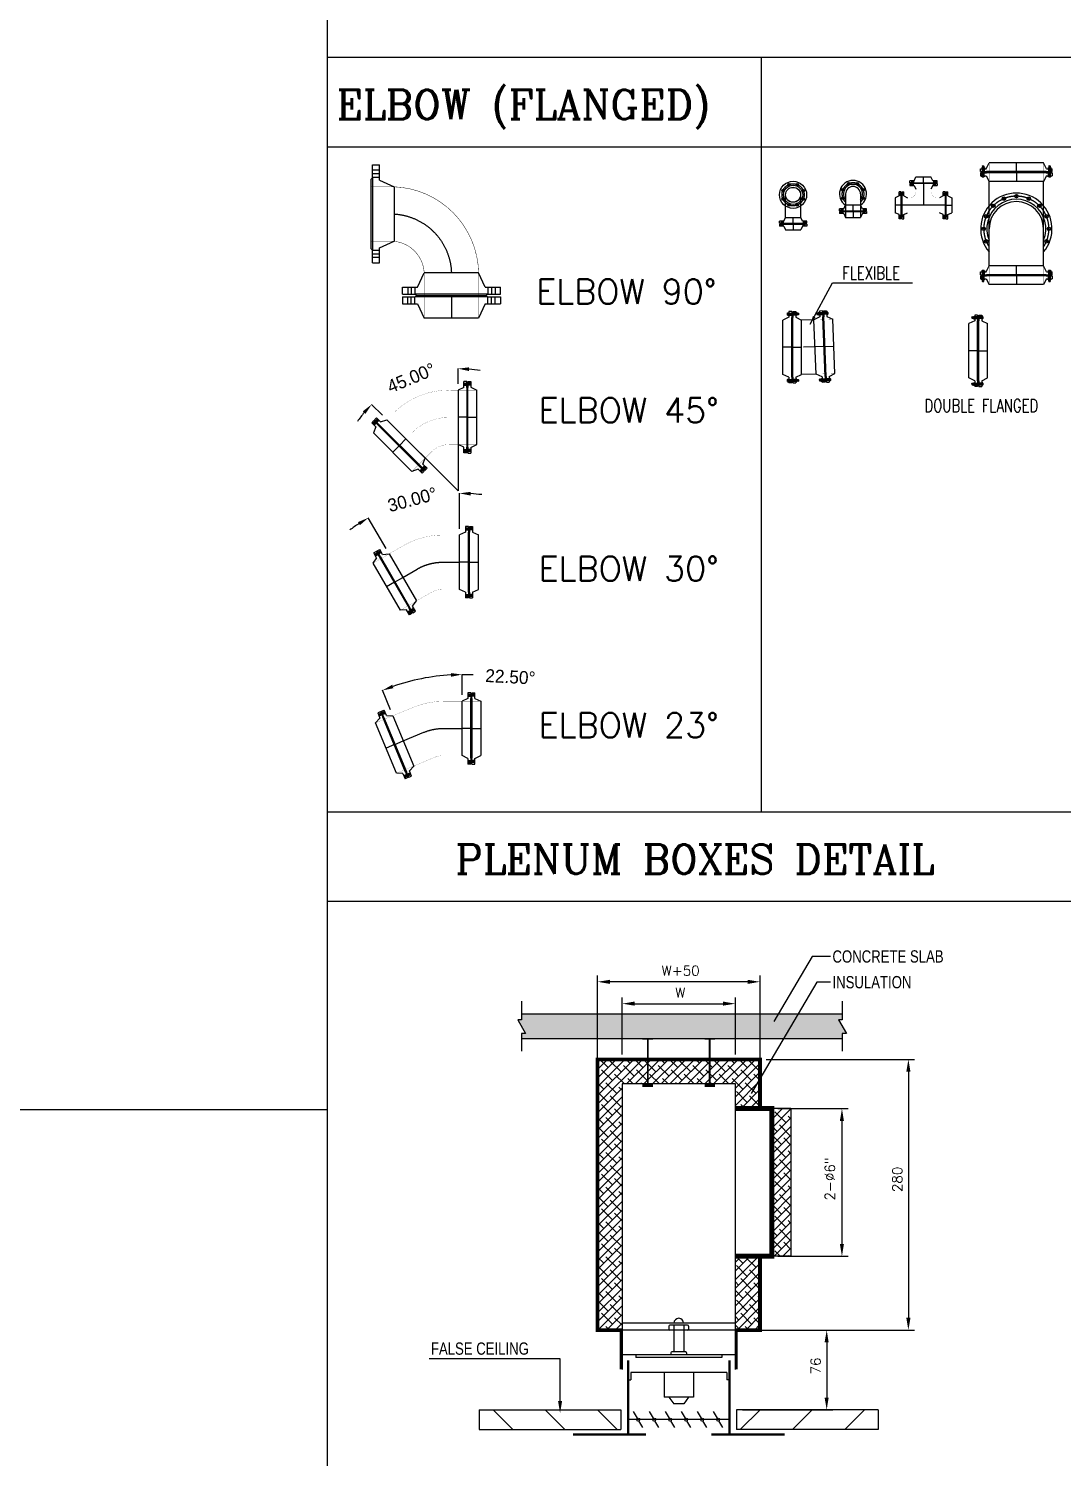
# Model space of a CAD drawing. Extents: x 462150 to 593348, y 35809 to 85242.
# Drawn here: x 503844 to 512247, y 42102 to 53715 of the extents above; entities that cross this region are included whole.
import ezdxf

# ---------------------------------------------------------------- set-up
doc = ezdxf.new("R2010")
doc.units = 0
doc.header["$LTSCALE"] = 500
doc.header["$MEASUREMENT"] = 0
doc.linetypes.add('CENTER', pattern=[2, 1.25, -0.25, 0.25, -0.25])
doc.linetypes.add('CENTER2', pattern=[1.125, 0.75, -0.125, 0.125, -0.125])
for name, color, linetype in [('AC-FD', 2, 'Continuous'), ('dim2', 1, 'Continuous'), ('MH-TEXT', 2, 'Continuous'), ('MH-TEXT-L', 1, 'Continuous'), ('MLEROY80', 2, 'Continuous'), ('P-FITING', 7, 'Continuous'), ('PL-W-TEXT', 7, 'Continuous'), ('W-LEADER', 1, 'Continuous'), ('W-TEXT', 2, 'Continuous'), ('W-WATER PIPE', 130, 'Continuous'), ('W-WATER-CENTER', 2, 'CENTER2')]:
    doc.layers.add(name, color=color, linetype=linetype)
doc.styles.add('FF-LOOP', font='romanc.shx', dxfattribs={"height": 2})
doc.styles.add('ROMANS', font='romans.shx', dxfattribs={"width": 0.8, "height": 100})
doc.styles.add('SIMPLEX', font='SIMPLEX.SHX')
doc.styles.add('T25', font='STENCIL.shx', dxfattribs={"width": 0.8, "height": 100})
doc.dimstyles.new('DIM-SUPPORT', dxfattribs={"dimtxt": 90, "dimasz": 70, "dimexe": 20, "dimexo": 50, "dimgap": 0.09, "dimtad": 0, "dimdec": 0, "dimrnd": 5, "dimzin": 0, "dimdsep": 46, "dimtxsty": 'SIMPLEX', "dimblk": 'OBLIQUE', "dimcen": 0.09, "dimclrd": 256, "dimclre": 256, "dimclrt": 50, "dimadec": 0, "dimazin": 0, "dimtfac": 1, "dimtdec": 0, "dimtofl": 0, "dimtmove": 0, "dimatfit": 3, "dimfxl": 20, "dimtolj": 1, "dimtzin": 0, "dimarcsym": 0})
doc.dimstyles.new('MY-STYLE', dxfattribs={"dimscale": 0, "dimtxt": 105, "dimasz": 90, "dimexe": 1.18, "dimexo": 50, "dimgap": 50, "dimtad": 0, "dimdec": 0, "dimlfac": -1, "dimzin": 0, "dimdsep": 46, "dimtxsty": 'Standard', "dimcen": 0, "dimclrd": 161, "dimclre": 161, "dimclrt": 60, "dimazin": 0, "dimtfac": 1, "dimtdec": 0, "dimtofl": 0, "dimtmove": 0, "dimatfit": 3, "dimfxl": 1.18, "dimtolj": 1, "dimtzin": 0, "dimarcsym": 0})
doc.dimstyles.new('SHERIF-K', dxfattribs={"dimtxt": 80, "dimasz": 100, "dimexe": 50, "dimexo": 50, "dimgap": 50, "dimtad": 1, "dimdec": 0, "dimrnd": 5, "dimdsep": 46, "dimtxsty": 'SIMPLEX', "dimcen": -1, "dimdle": 100, "dimclrd": 161, "dimclre": 161, "dimclrt": 7, "dimadec": 0, "dimazin": 0, "dimtfac": 1, "dimtdec": 0, "dimtix": 1, "dimtmove": 0, "dimatfit": 0, "dimfxl": 1, "dimtolj": 1, "dimtzin": 0, "dimlwd": -1, "dimarcsym": 0})

# ---------------------------------------------------------------- blocks, each defined once
blk = doc.blocks.new('F-ELBOW-400_A30')
at = {"layer": 'P-FITING'}
for p, q in [((-91, 746), (-103, 725)), ((-63, 702), (-103, 725)), ((-50, 723), (-91, 746)), ((-63, 702), (-68, 649)), ((-46, 725), (-50, 723)), ((-50, 723), (370, 480)), ((370, 485), (-46, 725)), ((370, 485), (370, 480)), ((411, 456), (370, 480)), ((359, 459), (315, 428)), ((399, 435), (359, 459)), ((411, 456), (399, 435)), ((-290, 4), (-290, 28)), ((-290, 28), (-243, 28)), ((-290, 4), (-243, 4)), ((-243, 28), (-221, 76)), ((-240, 0), (-243, 4)), ((243, 4), (-243, 4)), ((-240, 0), (240, 0)), ((244, 28), (221, 76)), ((240, 0), (243, 4)), ((243, 4), (290, 4)), ((244, 28), (290, 28)), ((290, 4), (290, 28))]:
    blk.add_line(p, q, dxfattribs=at)
at = {"layer": 'P-FITING', "color": 8, "ltscale": 200}
for p, q in [((-93, 719), (-81, 740)), ((-86, 715), (-74, 736)), ((-79, 711), (-67, 732)), ((-68, 649), (315, 428)), ((162, 605), (124, 539)), ((375, 449), (387, 470)), ((382, 445), (394, 466)), ((389, 441), (401, 462)), ((-278, 28), (-278, 4)), ((-270, 28), (-270, 4)), ((-262, 28), (-262, 4)), ((221, 76), (-221, 76)), ((0, 0), (0, 76)), ((262, 28), (262, 4)), ((270, 28), (270, 4)), ((278, 28), (278, 4))]:
    blk.add_line(p, q, dxfattribs=at)
at = {"layer": 'P-FITING', "color": 8, "linetype": 'CENTER', "ltscale": 100}
for p, q in [((124, 539), (56, 422)), ((0, 211), (0, 76))]:
    blk.add_line(p, q, dxfattribs=at)
at = {"layer": 'P-FITING', "const_width": 1}
for points in [[(-68, 649), (-29, 715)], [(315, 428), (353, 494)], [(-221, 76), (-221, 0)], [(221, 76), (221, 0)]]:
    blk.add_lwpolyline(points, dxfattribs=at)
for points in [[(-68, 649), (-135, 532, 0.131652), (-221, 211), (-221, 76)], [(315, 428), (248, 311, 0.131652), (221, 211), (221, 76)]]:
    blk.add_lwpolyline(points, format="xyb", dxfattribs=at)
at = {"layer": 'P-FITING', "color": 8, "linetype": 'CENTER', "ltscale": 100}
blk.add_arc((421, 211), 421, 150, 180, dxfattribs=at)
blk = doc.blocks.new('*D603')
at = {"color": 161, "lineweight": -2, "ltscale": 0.25, "transparency": 16777216}
for p, q in [((507347, 49649), (507347, 49939)), ((506750, 49489), (506605, 49740))]:
    blk.add_line(p, q, dxfattribs=at)
for start, end in [(83.048, 86.524), (123.476, 126.952)]:
    blk.add_arc((507347, 48454), 1484, start, end, dxfattribs=at)
at = {"color": 161, "ltscale": 0.25, "transparency": 16777216}
for points in [[(507437, 49920), (507438, 49950), (507347, 49938)], [(506521, 49704), (506537, 49679), (506606, 49739)]]:
    blk.add_solid(points, dxfattribs=at)
at = {"layer": 'Defpoints', "color": 0, "ltscale": 0.25, "transparency": 16777216}
for p in [(507090, 49915), (507347, 49599), (506775, 49446), (507347, 49157), (506996, 49063)]:
    blk.add_point(p, dxfattribs=at)
at = {"color": 60, "ltscale": 0.25, "transparency": 16777216, "insert": (506963, 49887), "char_height": 105, "attachment_point": 5, "rotation": 15}
blk.add_mtext('\\A1;30.00°', dxfattribs=at)
blk = doc.blocks.new('F-400')
at = {"layer": 'P-FITING'}
for p, q in [((-76, 240), (-72, 243)), ((-76, -240), (-76, 240)), ((-72, 290), (-48, 290)), ((-72, 243), (-72, 290)), ((-72, 243), (-72, -243)), ((-48, 244), (-48, 290)), ((-48, 244), (0, 221)), ((-48, -244), (0, -221)), ((-76, -240), (-72, -243)), ((-72, -290), (-72, -243)), ((-72, -290), (-48, -290)), ((-48, -290), (-48, -244))]:
    blk.add_line(p, q, dxfattribs=at)
at = {"layer": 'P-FITING', "color": 8, "ltscale": 200}
for p, q in [((-48, 278), (-72, 278)), ((-48, 270), (-72, 270)), ((-48, 262), (-72, 262)), ((0, 221), (0, -221)), ((-76, 0), (0, 0)), ((-48, -262), (-72, -262)), ((-48, -270), (-72, -270)), ((-48, -278), (-72, -278))]:
    blk.add_line(p, q, dxfattribs=at)
at = {"layer": 'P-FITING', "const_width": 1}
for points in [[(0, 221), (-76, 221)], [(0, -221), (-76, -221)]]:
    blk.add_lwpolyline(points, dxfattribs=at)
blk = doc.blocks.new('F-ELBOW-100_A90')
at = {"layer": 'P-FITING'}
for p, q in [((177, 293), (161, 293)), ((161, 259), (161, 293)), ((177, 264), (177, 293)), ((161, 259), (128.8, 244)), ((180, 261), (177, 264)), ((177, 264), (177, 102)), ((180, 105), (180, 261)), ((161, 107), (128.8, 122)), ((161, 73), (161, 107)), ((180, 105), (177, 102)), ((177, 73), (177, 102)), ((177, 73), (161, 73)), ((-76, 19), (-61, 51.2)), ((76, 19), (61, 51.2)), ((-110, 3), (-110, 19)), ((-76, 19), (-110, 19)), ((-81, 3), (-110, 3)), ((-78, 0), (-81, 3)), ((-81, 3), (81, 3)), ((78, 0), (-78, 0)), ((110, 19), (76, 19)), ((78, 0), (81, 3)), ((110, 3), (81, 3)), ((110, 3), (110, 19))]:
    blk.add_line(p, q, dxfattribs=at)
at = {"layer": 'P-FITING', "color": 8, "ltscale": 200}
for p, q in [((161, 281), (177, 281)), ((161, 273), (177, 273)), ((161, 265), (177, 265)), ((128.8, 244), (128.8, 122)), ((161, 101), (177, 101)), ((161, 93), (177, 93)), ((161, 85), (177, 85)), ((-61, 51.2), (61, 51.2)), ((-98, 19), (-98, 3)), ((-90, 19), (-90, 3)), ((-82, 19), (-82, 3)), ((82, 19), (82, 3)), ((90, 19), (90, 3)), ((98, 19), (98, 3))]:
    blk.add_line(p, q, dxfattribs=at)
at = {"layer": 'P-FITING', "const_width": 1}
for points in [[(-61, 51.2, -0.397457), (128.8, 243.9, -0.342285)], [(61, 51.2), (61, 47, -0.414214), (136, 122), (128.8, 122)]]:
    blk.add_lwpolyline(points, format="xyb", dxfattribs=at)
for points in [[(128.8, 244), (180, 244)], [(128.8, 122), (180, 122)], [(-61, 51.2), (-61, 0)], [(61, 51.2), (61, 0)]]:
    blk.add_lwpolyline(points, dxfattribs=at)
at = {"layer": 'P-FITING', "color": 8, "linetype": 'CENTER', "ltscale": 100}
blk.add_arc((136, 47), 136, 93.0211, 178.2439, dxfattribs=at)
blk = doc.blocks.new('F-100')
at = {"layer": 'P-FITING'}
for p, q in [((-48.2, 110), (-32.2, 110)), ((-48.2, 81), (-48.2, 110)), ((-32.2, 76), (-32.2, 110)), ((-51.2, 78), (-48.2, 81)), ((-51.2, -78), (-51.2, 78)), ((-48.2, 81), (-48.2, -81)), ((-32.2, 76), (0, 61)), ((-32.2, -76), (0, -61)), ((-51.2, -78), (-48.2, -81)), ((-48.2, -110), (-48.2, -81)), ((-32.2, -110), (-32.2, -76)), ((-48.2, -110), (-32.2, -110))]:
    blk.add_line(p, q, dxfattribs=at)
at = {"layer": 'P-FITING', "color": 8, "ltscale": 200}
for p, q in [((-32.2, 98), (-48.2, 98)), ((-32.2, 90), (-48.2, 90)), ((-32.2, 82), (-48.2, 82)), ((0, 61), (0, -61)), ((-51.2, 0), (0, 0)), ((-32.2, -82), (-48.2, -82)), ((-32.2, -90), (-48.2, -90)), ((-32.2, -98), (-48.2, -98))]:
    blk.add_line(p, q, dxfattribs=at)
at = {"layer": 'P-FITING', "const_width": 1}
for points in [[(0, 61), (-51.2, 61)], [(0, -61), (-51.2, -61)]]:
    blk.add_lwpolyline(points, dxfattribs=at)
blk = doc.blocks.new('F-TEE-100')
at = {"layer": 'P-FITING'}
for p, q in [((-110, 177), (-110, 161)), ((-110, 177), (-81, 177)), ((-110, 161), (-76, 161)), ((-78, 180), (-81, 177)), ((81, 177), (-81, 177)), ((-78, 180), (78, 180)), ((-76, 161), (-61, 129)), ((76, 161), (61, 129)), ((76, 161), (110, 161)), ((78, 180), (81, 177)), ((81, 177), (110, 177)), ((110, 177), (110, 161)), ((-180, 78), (-177, 81)), ((-180, -78), (-180, 78)), ((-177, 110), (-161, 110)), ((-177, 81), (-177, 110)), ((-177, 81), (-177, -81)), ((-161, 76), (-161, 110)), ((-161, 76), (-129, 61)), ((161, 76), (129, 61)), ((177, 110), (161, 110)), ((161, 76), (161, 110)), ((177, 81), (177, 110)), ((180, 78), (177, 81)), ((177, 81), (177, -81)), ((180, -78), (180, 78)), ((-180, -78), (-177, -81)), ((-177, -110), (-177, -81)), ((-177, -110), (-161, -110)), ((-161, -76), (-129, -61)), ((-161, -110), (-161, -76)), ((161, -76), (129, -61)), ((161, -110), (161, -76)), ((177, -110), (161, -110)), ((180, -78), (177, -81)), ((177, -110), (177, -81))]:
    blk.add_line(p, q, dxfattribs=at)
at = {"layer": 'P-FITING', "color": 8, "ltscale": 200}
for p, q in [((-98, 161), (-98, 177)), ((-90, 161), (-90, 177)), ((-82, 161), (-82, 177)), ((82, 161), (82, 177)), ((90, 161), (90, 177)), ((98, 161), (98, 177)), ((-161, 98), (-177, 98)), ((-161, 90), (-177, 90)), ((-161, 82), (-177, 82)), ((161, 98), (177, 98)), ((161, 90), (177, 90)), ((161, 82), (177, 82)), ((-161, -82), (-177, -82)), ((-161, -90), (-177, -90)), ((-161, -98), (-177, -98)), ((161, -82), (177, -82)), ((161, -90), (177, -90)), ((161, -98), (177, -98))]:
    blk.add_line(p, q, dxfattribs=at)
at = {"layer": 'P-FITING', "color": 8, "linetype": 'CENTER', "ltscale": 100}
for p, q in [((0, 180), (0, 0)), ((180, 0), (-180, 0))]:
    blk.add_line(p, q, dxfattribs=at)
at = {"layer": 'P-FITING', "const_width": 1}
for points in [[(-61, 129), (-61, 111, -0.414214), (-111, 61), (-129, 61)], [(61, 129), (61, 111, 0.414214), (111, 61), (129, 61)]]:
    blk.add_lwpolyline(points, format="xyb", dxfattribs=at)
for points in [[(-61, 129), (-61, 180)], [(61, 129), (61, 180)], [(-129, 61), (-180, 61)], [(129, 61), (180, 61)], [(-129, -61), (-180, -61)], [(-129, -61), (129, -61)], [(129, -61), (180, -61)]]:
    blk.add_lwpolyline(points, dxfattribs=at)
blk = doc.blocks.new('F-100_ELEV')
at = {"layer": 'P-FITING', "color": 8, "ltscale": 200}
for p, q in [((-74, 31), (-92, 38)), ((-31, 74), (-38, 92)), ((31, 74), (38, 92)), ((74, 31), (92, 38)), ((-74, -31), (-92, -38)), ((-31, -74), (-38, -92)), ((31, -74), (38, -92)), ((74, -31), (92, -38))]:
    blk.add_line(p, q, dxfattribs=at)
at = {"layer": 'P-FITING'}
for radius in [110, 78, 61]:
    blk.add_circle((0, 0), radius, dxfattribs=at)
at = {"layer": 'P-FITING', "color": 8, "ltscale": 200}
for centre in [(-83, 34), (-34, 83), (34, 83), (83, 34), (-83, -34), (-34, -83), (34, -83), (83, -34)]:
    blk.add_circle(centre, 9.5, dxfattribs=at)
at = {"layer": 'P-FITING', "color": 8, "linetype": 'CENTER', "ltscale": 100}
blk.add_circle((0, 0), 90, dxfattribs=at)
at = {"layer": 'P-FITING', "color": 8, "ltscale": 200}
for start, end in [(151.4493, 163.5507), (106.4493, 118.5507), (61.4493, 73.5507), (16.4493, 28.5507), (196.4493, 208.5507), (241.4493, 253.5507), (286.4493, 298.5507), (331.4493, 343.5507)]:
    blk.add_arc((0, 0), 90, start, end, dxfattribs=at)
blk = doc.blocks.new('FF')
at = {"layer": 'P-FITING'}
h = blk.add_hatch(dxfattribs=at)
h.set_pattern_fill('ANSI31', color=256, scale=3.595142, angle=120, style=0)
h.set_pattern_definition([(15, (-70049.432, -61896.3349), (0.419140154, -1.56425235), [])])
edge = h.paths.add_edge_path()
edge.add_line((-6, -67), (6, -67))
edge.add_line((6, -67), (6, -76))
edge.add_ellipse((4, -76), major_axis=(1.83, 1.83), ratio=1, start_angle=225, end_angle=315, ccw=False)
edge.add_line((4, -78), (-4, -78))
edge.add_ellipse((-4, -76), major_axis=(-1.83, 1.83), ratio=1, start_angle=45, end_angle=135, ccw=False)
edge.add_line((-6, -76), (-6, -67))
for p, q in [((-10, 10), (-10, 1)), ((-10, 1), (10, 1)), ((-8, 0), (-8, 1)), ((8, 0), (-8, 0)), ((-7, 11), (7, 11)), ((-5, 10), (-5, 1)), ((5, 10), (5, 1)), ((8, 0), (8, 1)), ((10, 10), (10, 1)), ((-10, -57), (10, -57)), ((-10, -66), (-10, -57)), ((-8, -32), (-8, -24)), ((8, -56), (-8, -56)), ((-8, -56), (-8, -57)), ((-7, -67), (7, -67)), ((-6, -76), (-6, -67)), ((-5, -66), (-5, -57)), ((-4, -78), (4, -78)), ((5, -66), (5, -57)), ((6, -76), (6, -67)), ((8, -32), (8, -24)), ((8, -56), (8, -57)), ((10, -66), (10, -57))]:
    blk.add_line(p, q, dxfattribs=at)
for centre, radius, start, end in [((-7, 7), 3.37, 43.8159, 136.1841), ((0, -1), 11.9, 65.931, 114.069), ((7, 7), 3.37, 43.8159, 136.1841), ((-7, -63), 3.37, 223.8159, 316.1841), ((-4, -76), 2.59, 180, 270), ((0, -55), 11.9, 245.931, 294.069), ((4, -76), 2.59, 270, 0), ((7, -63), 3.37, 223.8159, 316.1841)]:
    blk.add_arc(centre, radius, start, end, dxfattribs=at)
blk = doc.blocks.new('F-400_DOUBLE FLANGED')
at = {"ltscale": 0.25, "xscale": -1, "rotation": 270}
blk.add_blockref('F-400', (0, 153), dxfattribs=at)
at = {"ltscale": 0.25, "rotation": 270}
blk.add_blockref('F-400', (0, 0), dxfattribs=at)
at = {"ltscale": 0.25}
for p in [(-270, 104), (270, 104)]:
    blk.add_blockref('FF', p, dxfattribs=at)
blk = doc.blocks.new('F-ELBOW-400_A22.30')
at = {"layer": 'P-FITING'}
for p, q in [((-139, 731), (-148, 708)), ((-105, 691), (-148, 708)), ((-95, 713), (-139, 731)), ((-91, 715), (-95, 713)), ((-95, 713), (354, 527)), ((352, 531), (-91, 715)), ((-105, 691), (-103, 637)), ((345, 504), (306, 468)), ((388, 486), (345, 504)), ((352, 531), (354, 527)), ((397, 509), (354, 527)), ((397, 509), (388, 486)), ((-290, 4), (-290, 28)), ((-290, 28), (-243, 28)), ((-290, 4), (-243, 4)), ((-243, 28), (-221, 76)), ((-240, 0), (-243, 4)), ((243, 4), (-243, 4)), ((-240, 0), (240, 0)), ((244, 28), (221, 76)), ((240, 0), (243, 4)), ((243, 4), (290, 4)), ((244, 28), (290, 28)), ((290, 4), (290, 28))]:
    blk.add_line(p, q, dxfattribs=at)
at = {"layer": 'P-FITING', "color": 8, "ltscale": 200}
for p, q in [((-137, 704), (-128, 726)), ((-130, 701), (-120, 723)), ((-122, 698), (-113, 720)), ((-103, 637), (306, 468)), ((131, 623), (101, 553)), ((362, 497), (371, 519)), ((369, 494), (378, 516)), ((377, 491), (386, 513)), ((-278, 28), (-278, 4)), ((-270, 28), (-270, 4)), ((-262, 28), (-262, 4)), ((221, 76), (-221, 76)), ((0, 0), (0, 76)), ((262, 28), (262, 4)), ((270, 28), (270, 4)), ((278, 28), (278, 4))]:
    blk.add_line(p, q, dxfattribs=at)
at = {"layer": 'P-FITING', "color": 8, "linetype": 'CENTER', "ltscale": 100}
for p, q in [((101, 553), (32, 386)), ((0, 224), (0, 76))]:
    blk.add_line(p, q, dxfattribs=at)
at = {"layer": 'P-FITING', "const_width": 1}
for points in [[(-103, 637), (-74, 708)], [(306, 468), (335, 539)], [(-221, 76), (-221, 209)], [(-221, 76), (-221, 0)], [(221, 76), (221, 0)]]:
    blk.add_lwpolyline(points, dxfattribs=at)
for points in [[(-103, 637), (-172, 470, 0.098491), (-221, 224), (-221, 76)], [(306, 468), (236, 301, 0.098491), (221, 224), (221, 76)]]:
    blk.add_lwpolyline(points, format="xyb", dxfattribs=at)
at = {"layer": 'P-FITING', "color": 8, "linetype": 'CENTER', "ltscale": 100}
blk.add_arc((421, 224), 421, 157.5, 180, dxfattribs=at)
blk = doc.blocks.new('*D601')
at = {"color": 161, "lineweight": -2, "ltscale": 0.25, "transparency": 16777216}
for p, q in [((507367, 48299), (507367, 48466)), ((506786, 48177), (506720, 48337))]:
    blk.add_line(p, q, dxfattribs=at)
for start, end in [(93.0527, 109.4473), (86.9473, 90)]:
    blk.add_arc((507367, 46775), 1689, start, end, dxfattribs=at)
at = {"color": 161, "ltscale": 0.25, "transparency": 16777216}
for points in [[(507276, 48477), (507277, 48447), (507367, 48465)], [(506809, 48354), (506799, 48382), (506720, 48336)]]:
    blk.add_solid(points, dxfattribs=at)
at = {"layer": 'Defpoints', "color": 0, "ltscale": 0.25, "transparency": 16777216}
for p in [(506929, 48407), (507367, 48249), (506805, 48130), (507367, 47807), (506974, 47722)]:
    blk.add_point(p, dxfattribs=at)
at = {"color": 60, "ltscale": 0.25, "transparency": 16777216, "insert": (507760, 48446), "char_height": 105, "attachment_point": 5, "rotation": 356.9473}
blk.add_mtext('\\A1;22.50°', dxfattribs=at)
blk = doc.blocks.new('F-ELBOW-400_A45')
at = {"layer": 'P-FITING'}
for p, q in [((21, 755), (4, 738)), ((37, 705), (4, 738)), ((37, 705), (19, 655)), ((54, 722), (21, 755)), ((59, 723), (54, 722)), ((54, 722), (398, 378)), ((399, 383), (59, 723)), ((381, 361), (331, 343)), ((414, 328), (381, 361)), ((399, 383), (398, 378)), ((431, 345), (398, 378)), ((431, 345), (414, 328)), ((-290, 4), (-290, 28)), ((-244, 28), (-290, 28)), ((-243, 4), (-290, 4)), ((-244, 28), (-221, 76)), ((-240, 0), (-243, 4)), ((-243, 4), (243, 4)), ((240, 0), (-240, 0)), ((243, 28), (221, 76)), ((240, 0), (243, 4)), ((290, 28), (243, 28)), ((290, 4), (243, 4)), ((290, 4), (290, 28))]:
    blk.add_line(p, q, dxfattribs=at)
at = {"layer": 'P-FITING', "color": 8, "ltscale": 200}
for p, q in [((13, 730), (30, 747)), ((18, 724), (35, 741)), ((24, 719), (41, 736)), ((19, 655), (331, 343)), ((229, 553), (175, 499)), ((395, 348), (412, 365)), ((400, 342), (417, 359)), ((406, 337), (423, 354)), ((-278, 28), (-278, 4)), ((-270, 28), (-270, 4)), ((-262, 28), (-262, 4)), ((-221, 76), (221, 76)), ((0, 0), (0, 76)), ((262, 28), (262, 4)), ((270, 28), (270, 4)), ((278, 28), (278, 4))]:
    blk.add_line(p, q, dxfattribs=at)
at = {"layer": 'P-FITING', "const_width": 1}
for points in [[(19, 655), (73, 709)], [(331, 343), (385, 397)], [(-221, 76), (-221, 0)], [(221, 76), (221, 0)]]:
    blk.add_lwpolyline(points, dxfattribs=at)
for points in [[(19, 655), (-33, 604, 0.198912), (-221, 150), (-221, 76)], [(331, 343), (280, 291, 0.198912), (221, 150), (221, 76)]]:
    blk.add_lwpolyline(points, format="xyb", dxfattribs=at)
at = {"layer": 'P-FITING', "color": 8, "linetype": 'CENTER', "ltscale": 100, "const_width": 1}
blk.add_lwpolyline([(175, 499), (123, 447, 0.198912), (0, 150), (0, 76)], format="xyb", dxfattribs=at)
blk = doc.blocks.new('_Oblique')
at = {"color": 0, "linetype": 'ByBlock', "lineweight": -2}
blk.add_line((-0.5, -0.5), (0.5, 0.5), dxfattribs=at)
blk = doc.blocks.new('*D602')
at = {"color": 161, "lineweight": -2, "ltscale": 0.25, "transparency": 16777216}
for p, q in [((507335, 50827), (507335, 50952)), ((506720, 50572), (506631, 50661))]:
    blk.add_line(p, q, dxfattribs=at)
for start, end in [(79.6176, 84.8088), (140.1912, 145.3824)]:
    blk.add_arc((507335, 49958), 994, start, end, dxfattribs=at)
at = {"color": 161, "ltscale": 0.25, "transparency": 16777216}
for points in [[(507424, 50932), (507425, 50962), (507335, 50951)], [(506560, 50604), (506582, 50584), (506632, 50660)]]:
    blk.add_solid(points, dxfattribs=at)
at = {"layer": 'Defpoints', "color": 0, "ltscale": 0.25, "transparency": 16777216}
for p in [(507077, 50917), (507335, 50777), (506755, 50537), (507335, 50335), (507068, 50224)]:
    blk.add_point(p, dxfattribs=at)
at = {"color": 60, "ltscale": 0.25, "transparency": 16777216, "insert": (506954, 50876), "char_height": 105, "attachment_point": 5, "rotation": 22.5}
blk.add_mtext('\\A1;45.00°', dxfattribs=at)
blk = doc.blocks.new('*D587')
at = {"layer": 'Defpoints', "color": 0, "transparency": 16777216}
for p in [(509885, 44937), (509885, 43737), (510455, 43737)]:
    blk.add_point(p, dxfattribs=at)
at = {"layer": 'MH-TEXT', "color": 161, "lineweight": -2, "transparency": 16777216}
for p, q in [((509935, 44937), (510505, 44937)), ((509935, 43737), (510505, 43737))]:
    blk.add_line(p, q, dxfattribs=at)
at = {"layer": 'MH-TEXT', "color": 161, "transparency": 16777216}
blk.add_line((510455, 44837), (510455, 43837), dxfattribs=at)
for points in [[(510438, 44837), (510471, 44837), (510455, 44937)], [(510438, 43837), (510471, 43837), (510455, 43737)]]:
    blk.add_solid(points, dxfattribs=at)
at = {"layer": 'MH-TEXT', "color": 7, "transparency": 16777216, "insert": (510357, 44365), "char_height": 80, "attachment_point": 5, "rotation": 90, "style": 'SIMPLEX'}
blk.add_mtext('\\A1;2-%%c6"', dxfattribs=at)
blk = doc.blocks.new('*D588')
at = {"color": 161, "lineweight": -2, "transparency": 16777216}
for p, q in [((509839, 45337), (511045, 45337)), ((509839, 43137), (511045, 43137))]:
    blk.add_line(p, q, dxfattribs=at)
at = {"color": 161, "transparency": 16777216}
blk.add_line((510995, 45237), (510995, 43237), dxfattribs=at)
for points in [[(510978, 45237), (511012, 45237), (510995, 45337)], [(510978, 43237), (511012, 43237), (510995, 43137)]]:
    blk.add_solid(points, dxfattribs=at)
at = {"layer": 'Defpoints', "color": 0, "transparency": 16777216}
for p in [(509789, 45337), (509789, 43137), (510995, 43137)]:
    blk.add_point(p, dxfattribs=at)
at = {"color": 7, "transparency": 16777216, "insert": (510905, 44362), "char_height": 80, "attachment_point": 5, "rotation": 90, "style": 'SIMPLEX'}
blk.add_mtext('\\A1;280', dxfattribs=at)
blk = doc.blocks.new('*D589')
at = {"color": 161, "lineweight": -2, "transparency": 16777216}
for p, q in [((509721, 43137), (510381, 43137)), ((509648, 42489), (510381, 42489))]:
    blk.add_line(p, q, dxfattribs=at)
at = {"color": 161, "transparency": 16777216}
blk.add_line((510331, 43037), (510331, 42589), dxfattribs=at)
for points in [[(510314, 43037), (510347, 43037), (510331, 43137)], [(510314, 42589), (510347, 42589), (510331, 42489)]]:
    blk.add_solid(points, dxfattribs=at)
at = {"layer": 'Defpoints', "color": 0, "transparency": 16777216}
for p in [(509671, 43137), (509598, 42489), (510331, 42489)]:
    blk.add_point(p, dxfattribs=at)
at = {"color": 7, "transparency": 16777216, "insert": (510241, 42845), "char_height": 80, "attachment_point": 5, "rotation": 90, "style": 'SIMPLEX'}
blk.add_mtext('\\A1;76', dxfattribs=at)
blk = doc.blocks.new('*D590')
at = {"color": 161, "lineweight": -2, "transparency": 16777216}
for p, q in [((508669, 45378), (508669, 45840)), ((509589, 45378), (509589, 45840))]:
    blk.add_line(p, q, dxfattribs=at)
at = {"color": 161, "transparency": 16777216}
blk.add_line((508769, 45790), (509489, 45790), dxfattribs=at)
for points in [[(508769, 45807), (508769, 45774), (508669, 45790)], [(509489, 45807), (509489, 45774), (509589, 45790)]]:
    blk.add_solid(points, dxfattribs=at)
at = {"layer": 'Defpoints', "color": 0, "transparency": 16777216}
for p in [(509589, 45790), (508669, 45328), (509589, 45328)]:
    blk.add_point(p, dxfattribs=at)
at = {"color": 7, "transparency": 16777216, "insert": (509141, 45880), "char_height": 80, "attachment_point": 5, "style": 'SIMPLEX'}
blk.add_mtext('\\A1;W ', dxfattribs=at)
blk = doc.blocks.new('*D591')
at = {"color": 161, "lineweight": -2, "transparency": 16777216}
for p, q in [((508469, 45270), (508469, 46018)), ((509789, 45270), (509789, 46018))]:
    blk.add_line(p, q, dxfattribs=at)
at = {"color": 161, "transparency": 16777216}
blk.add_line((509689, 45968), (508569, 45968), dxfattribs=at)
for points in [[(508569, 45984), (508569, 45951), (508469, 45968)], [(509689, 45984), (509689, 45951), (509789, 45968)]]:
    blk.add_solid(points, dxfattribs=at)
at = {"layer": 'Defpoints', "color": 0, "transparency": 16777216}
for p in [(508469, 45968), (508469, 45220), (509789, 45220)]:
    blk.add_point(p, dxfattribs=at)
at = {"color": 7, "transparency": 16777216, "insert": (509144, 46058), "char_height": 80, "attachment_point": 5, "style": 'SIMPLEX'}
blk.add_mtext('\\A1;W+50', dxfattribs=at)

msp = doc.modelspace()

# ---------------------------------------------------------------- hatches: boundary and pattern name
h = msp.add_hatch()
h.set_pattern_fill('AR-CONC', color=256, scale=15, style=0)
h.set_pattern_definition([(50, (646616.875, 3586.97), (107.58903, -9.41282), [11.25, -123.75]), (355, (646616.87, 3586.97), (-20.8127, 112.82882), [9, -99]), (100.4514, (646625.84, 3586.18), (86.77641, 103.41593), [9.56103, -105.17132]), (46.1842, (646616.87, 3616.97), (160.08616, -24.82785), [16.875, -185.625]), (96.6356, (646630.22, 3614.9), (140.1994, 146.11768), [14.34154, -157.75695]), (351.1842, (646616.87, 3616.97), (140.1993, 146.11779), [13.5, -148.5]), (21, (646631.875, 3609.47), (89.53606, -60.392834), [11.25, -123.75]), (326, (646631.87, 3609.47), (36.4973, 108.77251), [9, -99]), (71.4514, (646639.34, 3604.44), (126.033394, 48.379575), [9.56103, -105.17132]), (37.5, (646616.875, 3586.97), (1.823978, 49.934078), [0, -97.8, 0, -100.5, 0, -99.375]), (7.5, (646616.875, 3586.97), (39.46043, 59.161757), [0, -57.3, 0, -95.55, 0, -37.875]), (327.5, (646583.425, 3586.97), (80.073365, -3.383231), [0, -37.5, 0, -117, 0, -155.25]), (317.5, (646568.425, 3586.97), (87.477925, 15.015747), [0, -48.75, 0, -77.7, 0, -110.25])])
h.paths.add_polyline_path([(510456.9, 45504), (510456.9, 45549), (510490.9, 45549), (510426.9, 45659), (510456.9, 45659), (510456.9, 45704), (507849.9, 45704), (507849.9, 45659), (507819.9, 45659), (507883.9, 45549), (507849.9, 45549), (507849.9, 45504)])
h = msp.add_hatch()
h.set_pattern_fill('ANSI38', color=256, scale=400, style=0)
h.set_pattern_definition([(45, (646616.875, 3586.97), (-35.355339, 35.355339), []), (135, (646616.875, 3586.97), (-106.066017, 35.355339), [125, -75])])
h.paths.add_polyline_path([(509588.8, 45137.3), (509588.8, 44937.3), (509788.8, 44937.3), (509788.8, 45337.3), (508468.8, 45337.3), (508468.8, 43137.3), (508668.8, 43137.3), (508668.8, 45137.3)])
h.paths.add_polyline_path([(509788.8, 43737.3), (509588.8, 43737.3), (509588.8, 43137.3), (509788.8, 43137.3)])
h = msp.add_hatch()
h.set_pattern_fill('ANSI38', color=256, scale=400, style=0)
h.set_pattern_definition([(45, (782730.234, -26948.416), (-35.355339, 35.355339), []), (135, (782730.234, -26948.416), (-106.066017, 35.355339), [125, -75])])
h.paths.add_polyline_path([(510039.6, 44937.3), (509884.8, 44937.3), (509884.8, 43737.3), (510039.6, 43737.3)])
h = msp.add_hatch()
h.set_pattern_fill('ANSI31', color=256, scale=2400, style=0)
h.set_pattern_definition([(135, (-595123.57, -248051.07), (212.132034, 212.132034), [])])
h.paths.add_polyline_path([(507506.6, 42329.3), (507506.6, 42489.3), (508865.8, 42489.3), (508865.8, 42329.3)])
h = msp.add_hatch()
h.set_pattern_fill('ANSI31', color=256, scale=2400, style=0)
h.set_pattern_definition([(45, (1613380.27, -248051.07), (-212.132034, 212.132034), [])])
h.paths.add_polyline_path([(510750.1, 42329.3), (510750.1, 42489.3), (509390.8, 42489.3), (509390.8, 42329.3)])

# ---------------------------------------------------------------- linework, layer by layer
for p, q in [((506272.1, 59612.2), (506272.1, 36008.8)), ((532372.4, 53479.4), (506272.1, 53479.4)), ((509798.6, 53479.4), (509798.6, 47346.7)), ((532372.4, 52751.9), (506272.1, 52751.9)), ((507334.6, 50375.7), (507334.6, 49957.6)), ((507028.1, 50264), (507334.6, 49957.6)), ((521100, 47346.7), (506272.1, 47346.7)), ((521100, 46619.2), (506272.1, 46619.2)), ((507849.9, 45810), (507849.9, 45659)), ((510456.9, 45810), (510456.9, 45659)), ((510456.9, 45704), (507849.9, 45704)), ((507849.9, 45549), (507849.9, 45403)), ((510456.9, 45549), (510456.9, 45403)), ((510456.9, 45504), (507849.9, 45504)), ((509788.8, 43137.3), (508468.8, 43137.3)), ((509588.8, 43193.3), (508668.8, 43193.3)), ((509048.8, 43169.3), (509048.8, 43145.3)), ((509200.8, 43177.3), (509056.8, 43177.3)), ((509088.8, 43177.3), (509088.8, 42961.3)), ((509168.8, 43177.3), (509168.8, 42961.3)), ((509208.8, 43169.3), (509208.8, 43145.3)), ((509588.8, 42937.3), (508668.8, 42937.3)), ((508778.7, 42937.3), (508778.7, 42913.3)), ((509479, 42913.3), (508778.7, 42913.3)), ((509064.8, 42953.3), (509064.8, 42937.3)), ((509184.8, 42961.3), (509072.8, 42961.3)), ((509192.8, 42953.3), (509192.8, 42937.3)), ((509479, 42937.3), (509479, 42913.3)), ((509519, 42793.3), (508738.7, 42793.3)), ((508738.7, 42793.3), (508738.7, 42732.2)), ((509008.8, 42793.3), (509008.8, 42593.3)), ((509248.8, 42793.3), (509248.8, 42593.3)), ((509519, 42793.3), (509519, 42732.2)), ((508717.5, 42732.2), (508738.7, 42732.2)), ((509540.2, 42732.2), (509519, 42732.2)), ((509248.8, 42593.3), (509008.8, 42593.3)), ((509048.8, 42593.3), (509088.8, 42537.3)), ((509168.8, 42537.3), (509088.8, 42537.3)), ((509208.8, 42593.3), (509168.8, 42537.3)), ((507506.6, 42489.3), (507506.6, 42329.3)), ((507506.6, 42489.3), (508658.8, 42489.3)), ((508658.8, 42489.3), (508658.8, 42329.3)), ((509540.2, 42409.3), (508717.5, 42409.3)), ((508794, 42420), (508761.6, 42474.3)), ((508836.6, 42344.3), (508804.1, 42398.6)), ((508924, 42420), (508891.6, 42474.3)), ((508966.6, 42344.3), (508934.1, 42398.6)), ((509054, 42420), (509021.6, 42474.3)), ((509096.6, 42344.3), (509064.1, 42398.6)), ((509184, 42420), (509151.6, 42474.3)), ((509226.6, 42344.3), (509194.1, 42398.6)), ((509314, 42420), (509281.6, 42474.3)), ((509356.6, 42344.3), (509324.1, 42398.6)), ((509444, 42420), (509411.6, 42474.3)), ((509486.6, 42344.3), (509454.1, 42398.6)), ((510750.1, 42489.3), (509597.9, 42489.3)), ((509597.9, 42489.3), (509597.9, 42329.3)), ((510750.1, 42489.3), (510750.1, 42329.3)), ((507506.6, 42329.3), (508658.8, 42329.3)), ((510750.1, 42329.3), (509597.9, 42329.3))]:
    msp.add_line(p, q)
at = {"ltscale": 0.25}
for p, q in [((511651.4, 51786.5), (511651.4, 52471.8)), ((512093.4, 51786.5), (512093.4, 52471.8)), ((509997.5, 52180.8), (509997.5, 52364.2)), ((510119.5, 52180.8), (510119.5, 52364.2)), ((510484, 52371.2, 0), (510484, 52180)), ((510606, 52371.2, 0), (510606, 52180))]:
    msp.add_line(p, q, dxfattribs=at)
for points in [[(507849.9, 45659), (507819.9, 45659), (507883.9, 45549), (507849.9, 45549)], [(510456.9, 45659), (510426.9, 45659), (510490.9, 45549), (510456.9, 45549)]]:
    msp.add_lwpolyline(points)
for points, const_width in [([(508833.8, 45504), (508919.8, 45504)], 15), ([(508877.6, 45130.3), (508877.6, 45504)], 15), ([(509423.9, 45504), (509337.9, 45504)], 15), ([(509380.1, 45130.3), (509380.1, 45504)], 15), ([(509788.8, 44937.3), (509788.8, 45337.3), (508468.8, 45337.3), (508468.8, 43137.3), (508668.8, 43137.3)], 30), ([(508833.8, 45130.3), (508919.8, 45130.3)], 15), ([(508833.8, 45120.3), (508919.8, 45120.3)], 15), ([(509423.9, 45130.3), (509337.9, 45130.3)], 15), ([(509423.9, 45120.3), (509337.9, 45120.3)], 15), ([(509588.8, 44937.3), (509884.8, 44937.3), (509884.8, 43737.3), (509588.8, 43737.3)], 40), ([(509588.8, 43137.3), (509788.8, 43137.3), (509788.8, 43737.3)], 30), ([(508659.5, 43143), (508659.5, 42819)], 20), ([(509598.2, 43143), (509598.2, 42819)], 20), ([(508717.5, 42890), (508717.5, 42289.3)], 20), ([(509540.2, 42890), (509540.2, 42289.3)], 20), ([(508268.7, 42289.3), (508863.4, 42289.3)], 20), ([(509989, 42289.3), (509394.3, 42289.3)], 20)]:
    msp.add_lwpolyline(points, dxfattribs=dict(const_width=const_width))
for centre in [(508799.1, 42409.3), (508929.1, 42409.3), (509059.1, 42409.3), (509189.1, 42409.3), (509319.1, 42409.3), (509449.1, 42409.3)]:
    msp.add_circle(centre, 11.8)
for centre, radius, start, end in [((509128.8, 43193.3), 39.5, 0, 180), ((509056.8, 43169.3), 8, 90, 180), ((509056.8, 43145.3), 8, 180, 270), ((509200.8, 43169.3), 8, 0, 90), ((509200.8, 43145.3), 8, 270, 0), ((509072.8, 42953.3), 8, 90, 180), ((509184.8, 42953.3), 8, 0, 90)]:
    msp.add_arc(centre, radius, start, end)
at = {"layer": 'MH-TEXT'}
for p, q in [((508668.8, 45137.3), (508668.8, 42817.3)), ((509588.8, 45137.3), (508668.8, 45137.3)), ((509588.8, 42817.3), (509588.8, 45137.3)), ((510039.6, 44937.3), (509788.8, 44937.3)), ((510039.6, 44937.3), (510039.6, 43737.3)), ((510039.6, 43737.3), (509788.8, 43737.3))]:
    msp.add_line(p, q, dxfattribs=at)
at = {"layer": 'MH-TEXT-L'}
for p, q in [((510213.1, 46174.8, -79127.2), (509901.2, 45645.6, -79127.2)), ((510362.6, 46174.8, -79127.2), (510213.1, 46174.8, -79127.2)), ((510251.6, 45965.8, -79127.2), (509718.2, 45060.6, -79127.2)), ((510362.6, 45965.8, -79127.2), (510251.6, 45965.8, -79127.2)), ((508163.9, 42903), (507099.9, 42903)), ((508163.9, 42562), (508163.9, 42903))]:
    msp.add_line(p, q, dxfattribs=at)
msp.add_solid([(508180.5, 42562), (508147.2, 42562), (508163.9, 42462)], dxfattribs=at)
at = {"layer": 'MLEROY80'}
msp.add_lwpolyline([(493899.8, 66699.1), (506272.1, 66699.1), (506272.1, 44927.8), (493899.8, 44927.8)], close=True, dxfattribs=at)
at = {"layer": 'P-FITING', "color": 8, "ltscale": 200}
for p, q in [((510470.6, 52402, 0), (510453.1, 52409.3, 0)), ((510514.2, 52445.6, 0), (510506.9, 52463.1, 0)), ((510575.8, 52445.6, 0), (510583.1, 52463.1, 0)), ((510619.4, 52402, 0), (510636.9, 52409.3, 0)), ((510470.6, 52340.4, 0), (510453.1, 52333.1, 0)), ((510619.4, 52340.4, 0), (510636.9, 52333.1, 0)), ((511694.9, 52265.3), (511675.1, 52285.1)), ((511776.3, 52319.8), (511765.6, 52345.6)), ((511872.4, 52338.9), (511872.4, 52366.9)), ((511968.4, 52319.8), (511979.1, 52345.6)), ((512049.8, 52265.3), (512069.6, 52285.1)), ((511640.5, 52183.9), (511614.6, 52194.6)), ((512104.2, 52183.9), (512130.1, 52194.6)), ((511621.4, 52087.9), (511593.4, 52087.9)), ((512123.4, 52087.9), (512151.4, 52087.9)), ((511640.5, 51991.8), (511614.6, 51981.1)), ((512104.2, 51991.8), (512130.1, 51981.1))]:
    msp.add_line(p, q, dxfattribs=at)
for centre, radius in [((510461.8, 52405.6, 0), 9.5), ((510510.5, 52454.3, 0), 9.5), ((510579.4, 52454.3, 0), 9.5), ((510628.1, 52405.6, 0), 9.5), ((510461.8, 52336.7, 0), 9.5), ((510628.1, 52336.7, 0), 9.5), ((511685, 52275.2), 14), ((511770.9, 52332.7), 14), ((511872.4, 52352.9), 14), ((511973.8, 52332.7), 14), ((512059.7, 52275.2), 14), ((511627.5, 52189.3), 14), ((512117.2, 52189.3), 14), ((511607.4, 52087.9), 14), ((512137.4, 52087.9), 14), ((511627.5, 51986.5), 14), ((512117.2, 51986.5), 14)]:
    msp.add_circle(centre, radius, dxfattribs=at)
at = {"layer": 'P-FITING'}
for centre, radius, start, end in [((510545, 52371.2, 0), 110, 303.67941, 236.32059), ((510545, 52371.2, 0), 78, 321.44877, 218.55123), ((510545, 52371.2, 0), 61, 0, 180), ((511872.4, 52087.9), 290, 319.64693, 220.35307), ((511872.4, 52087.9), 240, 337.04822, 202.95178), ((511872.4, 52087.9), 221, 0, 180)]:
    msp.add_arc(centre, radius, start, end, dxfattribs=at)
at = {"layer": 'P-FITING', "color": 8, "linetype": 'CENTER', "ltscale": 100}
for centre, radius, start, end in [((510545, 52371.2, 0), 90, 312.67023, 227.32977), ((511872.4, 52087.9), 265, 326.50794, 213.49206), ((511830.8, 52129.4), 206.3, 131.11008, 138.88992), ((511849.9, 52142.1), 206.3, 108.61008, 116.38992), ((511872.4, 52146.6), 206.3, 86.11008, 93.88992), ((511894.8, 52142.1), 206.3, 63.61008, 71.38992), ((511913.9, 52129.4), 206.3, 41.11008, 48.88992), ((511818.1, 52110.3), 206.3, 153.61008, 161.38992), ((511926.6, 52110.3), 206.3, 18.61008, 26.38992), ((511813.6, 52087.9), 206.3, 176.11008, 183.88992), ((511931.1, 52087.9), 206.3, 356.11008, 3.88992), ((511818.1, 52065.4), 206.3, 198.61008, 206.38992), ((511926.6, 52065.4), 206.3, 333.61008, 341.38992)]:
    msp.add_arc(centre, radius, start, end, dxfattribs=at)
at = {"layer": 'P-FITING', "color": 8, "ltscale": 200}
for start, end in [(151.4493, 163.5507), (106.4493, 118.5507), (61.4493, 73.5507), (16.4493, 28.5507), (196.4493, 208.5507), (331.4493, 343.5507)]:
    msp.add_arc((510545, 52371.2, 0), 90, start, end, dxfattribs=at)
at = {"layer": 'W-WATER PIPE', "ltscale": 0.25}
for p, q in [((510227.4, 51348.3), (510127.4, 51346.3)), ((510244.8, 50906.6), (510127.4, 50904.3))]:
    msp.add_line(p, q, dxfattribs=at)
msp.add_circle((510057.9, 52364.2), 60.5, dxfattribs=at)
at = {"layer": 'W-WATER-CENTER', "ltscale": 0.25}
msp.add_line((510236.1, 51127.4), (510127.4, 51125.3), dxfattribs=at)

# ---------------------------------------------------------------- block references
at = {"ltscale": 0.25, "xscale": -3.622950819670223, "yscale": 3.622950819670222, "zscale": 3.622950819665216}
msp.add_blockref('F-ELBOW-100_A90', (507280.7, 51545.7), dxfattribs=at)
at = {"ltscale": 0.25, "xscale": -1}
for name, p, rotation in [('F-400_DOUBLE FLANGED', (511872.4, 52624.4), 180), ('F-100', (510545, 52180), 90), ('F-100', (510058.5, 52078.4), 90), ('F-400_DOUBLE FLANGED', (510127.4, 51125.3), 90), ('F-400', (507487.1, 50555.7), 180), ('F-400', (506803.8, 50272.7), 44.99999999439081), ('F-ELBOW-400_A30', (507423.7, 49378.5), 90), ('F-400', (507499.9, 49378.5), 180), ('F-400', (506753.1, 49178.4), 30.00000000472156), ('F-ELBOW-400_A22.30', (507442.8, 48027.5), 90)]:
    msp.add_blockref(name, p, dxfattribs=dict(at, rotation=rotation))
at = {"ltscale": 0.25}
for name, p, rotation in [('F-100', (511117.7, 52510.9), 90), ('F-100_ELEV', (510057.9, 52364.2), 90), ('F-100', (510545, 52282.4), 90), ('F-100', (510058.5, 52180.8), 90), ('F-400_DOUBLE FLANGED', (510236.1, 51127.4), 272.2551097985435), ('F-ELBOW-400_A45', (506857.7, 50326.6), 315.0000000016297), ('F-400', (506749, 47867.8), 202.5000000016247)]:
    msp.add_blockref(name, p, dxfattribs=dict(at, rotation=rotation))
at = {"ltscale": 0.25, "xscale": -1}
msp.add_blockref('F-100', (510886.6, 52279.7), dxfattribs=at)
at = {"ltscale": 0.25}
for name, p in [('F-TEE-100', (511117.7, 52279.7)), ('F-100', (511348.9, 52279.7)), ('F-400_DOUBLE FLANGED', (511872.4, 51634)), ('F-400', (507519, 48027.5))]:
    msp.add_blockref(name, p, dxfattribs=at)
at = {"ltscale": 0.25, "xscale": 3.622950819670222, "yscale": 3.622950819670222, "zscale": 3.622950819670222, "rotation": 270}
msp.add_blockref('F-100', (507280.7, 51360.4), dxfattribs=at)
at = {"layer": 'dim2', "ltscale": 0.25, "rotation": 270}
msp.add_blockref('F-400_DOUBLE FLANGED', (511486, 51096.3), dxfattribs=at)

# ---------------------------------------------------------------- texts
at = {"layer": 'AC-FD', "style": 'ROMANS'}
for s, p in [('ELBOW 90%%D', (507969.5, 51477.8)), ('ELBOW 45%%D', (507988.8, 50512.9)), ('ELBOW 30%%D', (507988.8, 49225.5)), ('ELBOW 23%%D', (507988.8, 47953.2))]:
    msp.add_text(s, height=200, dxfattribs=at).set_placement(p)
at = {"layer": 'MH-TEXT', "style": 'T25', "width": 0.8}
for s, p in [('CONCRETE SLAB', (510377.9, 46123.5, -79127.2)), ('INSULATION', (510377.9, 45914.5, -79127.2)), ('FALSE CEILING', (507113.9, 42936.5, -79127.2))]:
    msp.add_text(s, height=100, rotation=0.04505, dxfattribs=at).set_placement(p)
at = {"layer": 'PL-W-TEXT', "style": 'FF-LOOP'}
for s, p in [('ELBOW (FLANGED)', (506347.6, 52978.5, 0)), ('PLENUM BOXES DETAIL', (507313.3, 46845.7, 0))]:
    msp.add_text(s, height=238.14, dxfattribs=at).set_placement(p)
at = {"layer": 'W-TEXT', "style": 'SIMPLEX', "width": 0.75}
for s, p in [('FLEXIBLE', (510457.3, 51675.8)), ('DOUBLE FLANGED', (511125.7, 50598.8))]:
    msp.add_text(s, height=105, dxfattribs=at).set_placement(p)

# ---------------------------------------------------------------- dimensions: what is measured, and where the dimension line sits
at = {"ltscale": 0.25}
for base, line1, line2, picture, middle in [((507077.4014, 50917.3796), ((506755.3808, 50536.7625), (507067.922, 50224.2213)), ((507334.5847, 50776.6766), (507334.5847, 50334.6766)), '*D602', (506954.3199, 50875.599)), ((507089.8, 49915.1), ((507347.4, 49157.5), (507347.4, 49599.5)), ((506774.6, 49446), (506995.6, 49063.2)), '*D603', (506963.4, 49887)), ((506929.2802, 48407.27), ((506805.3173, 48130.3205), (506974.4634, 47721.9657)), ((507366.5288, 47806.5117), (507366.5288, 48248.5117)), '*D601', (507759.8159, 48446.2615))]:
    dim = msp.add_angular_dim_2l(base=base, line1=line1, line2=line2, dimstyle='MY-STYLE', override={"dimscale": 1}, dxfattribs=at)
    dim.commit()
    dim.dimension.update_dxf_attribs({"geometry": picture, "text_midpoint": middle})
for base, p1, p2, text, picture, middle in [((508468.8, 45967.6), (509788.8, 45220), (508468.8, 45220), 'W+50', '*D591', (509143.6, 45967.6)), ((509588.8, 45790.2), (508668.8, 45327.8), (509588.8, 45327.8), 'W ', '*D590', (509141.1, 45790.2))]:
    dim = msp.add_linear_dim(base=base, p1=p1, p2=p2, text=text, dimstyle='SHERIF-K')
    dim.commit()
    dim.dimension.update_dxf_attribs({"geometry": picture, "text_midpoint": middle, "dimtype": 160})
for base, p1, p2, text, picture, middle in [((510995.1, 43137.3), (509788.8, 45337.3), (509788.8, 43137.3), '280', '*D588', (510995.1, 44362.4)), ((510330.8, 42489.3), (509670.8, 43137.3), (509597.9, 42489.3), '76', '*D589', (510330.8, 42845.3))]:
    dim = msp.add_linear_dim(base=base, p1=p1, p2=p2, angle=90, text=text, dimstyle='SHERIF-K')
    dim.commit()
    dim.dimension.update_dxf_attribs({"geometry": picture, "text_midpoint": middle, "dimtype": 160})
at = {"layer": 'MH-TEXT'}
dim = msp.add_linear_dim(base=(510454.8, 43737.3), p1=(509884.8, 44937.3), p2=(509884.8, 43737.3), angle=90, text='2-%%c6"', dimstyle='SHERIF-K', dxfattribs=at)
dim.commit()
dim.dimension.update_dxf_attribs({"geometry": '*D587', "text_midpoint": (510454.8, 44364.9), "dimtype": 160})

# ---------------------------------------------------------------- leaders
at = {"layer": 'W-LEADER', "ltscale": 50}
msp.add_leader([(510196.7, 51312.8), (510378.7, 51649.7), (511027.3, 51649.7)], dimstyle='DIM-SUPPORT', dxfattribs=at)

doc.saveas('drawing.dxf')
